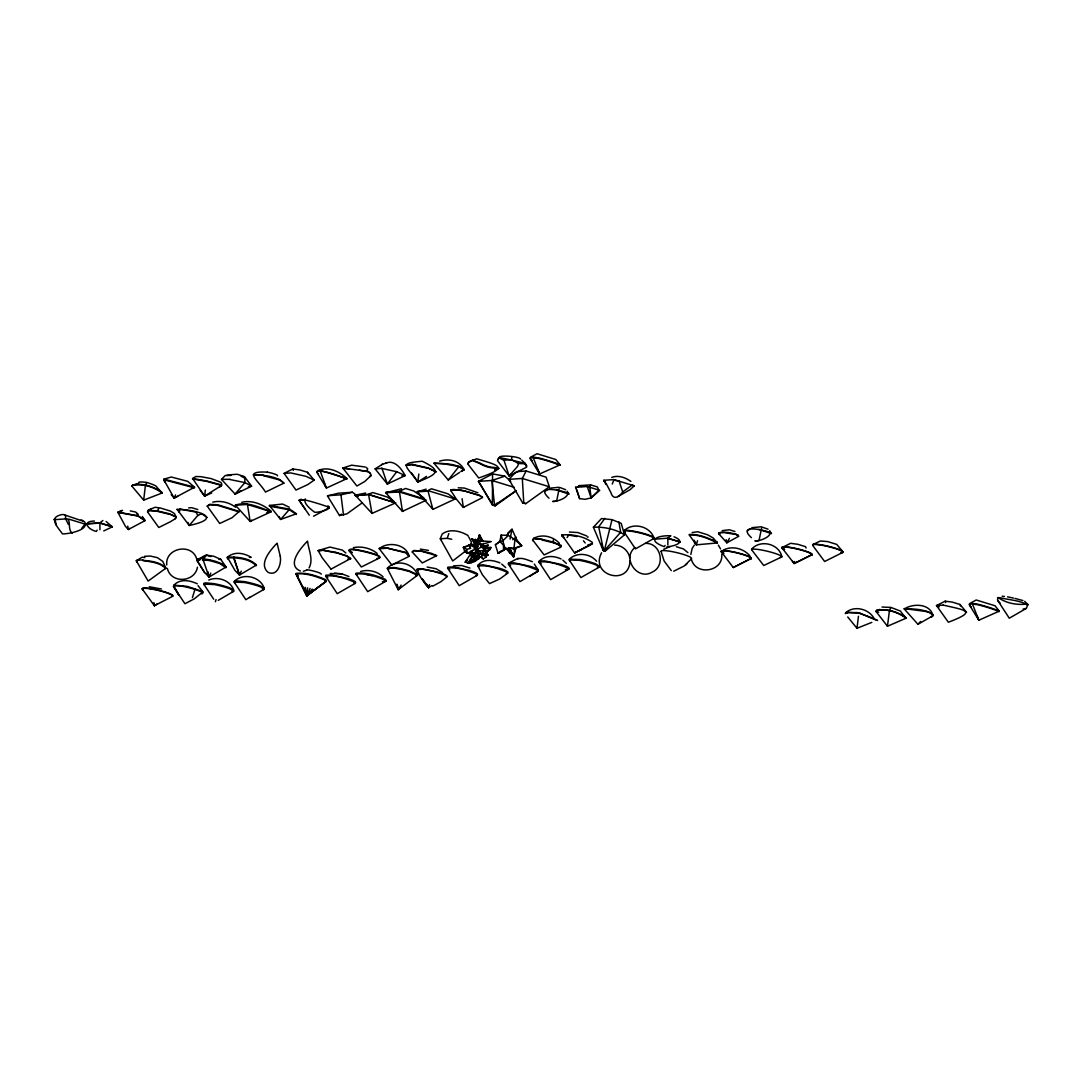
<?xml version="1.0" encoding="UTF-8"?>
<svg xmlns="http://www.w3.org/2000/svg" width="1082" height="1082" viewBox="0 0 1082 1082"><rect width="100%" height="100%" fill="white"/><g stroke="black" fill="none" stroke-linecap="round" stroke-linejoin="round"><path stroke-width="1.5" d="M475.16 549.602L474.998 544.868L471.36 544.246L463.339 547.357L464.733 551.468L467.356 553.281L471.319 552.51L472.523 550.495L471.319 551.049L472.455 554.363L477.676 552.875L478.447 555.499L483.181 558.934L486.44 556.919L486.684 554.998L477.676 552.875L476.986 550.643L474.146 548.872L475.512 544.489L481.098 544.232L483.992 546.613L485.412 550.156L482.072 553.862L478.596 554.741L475.877 549.21L477.852 546.694L477.351 540.662L479.786 540.662L480.192 544.909L491.323 541.595L480.34 540.892L479.475 534.86L477.162 541.325L471.901 538.768L474.7 544.449M721.789 554.268C723.385 572.053 695.063 576.206 691.29 558.758M932.792 616.023L932.86 614.995C929.208 602.85 911.91 603.634 904.336 609.044L917.955 624.287L932.846 615.82M72.386 533.21C66.705 529.558 72.278 518.508 65.475 518.494L65.623 515.884L64.65 514.937A26.942 9.346 -54 0 0 59.415 515.289C48.447 518.535 59.037 528.652 62.431 533.859C67.206 534.224 90.076 530.302 84.491 521.673L64.65 514.937M474.998 544.868L475.255 539.377L477.405 541.5M99.923 529.761L99.909 522.863L102.898 520.51M667.865 545.03L667.865 538.146L670.84 535.779C659.56 535.225 644.858 539.35 664.267 546.694L665.092 545.409M478.731 555.566C479.096 561.517 469.764 564.29 465.192 562.14L470.629 553.889L468.844 552.807M143.676 500.127L145.421 485.372L146.827 482.504A16.216 2.313 13.3 0 1 156.728 487.035L162.111 493L143.676 500.127L132.004 486.264L132.559 484.939C142.838 482.924 153.969 486.481 162.205 492.58M511.8 457.199L511.543 459.593L503.982 460.269C488.32 453.913 519.13 455.887 520.618 459.066M478.447 555.499L475.282 559.394L475.769 553.781L471.319 552.51M478.203 558.745L478.312 557.649M510.718 481.409L504.848 476.148L492.567 473.902L492.391 504.915L495.258 505.808L516.303 490.66M307.64 587.824L306.842 595.709L326.196 581.291L325.425 580.25C316.35 576.368 306.003 572.865 296.103 573.987L306.842 595.709L326.196 581.291L324.681 581.791M488.009 550.914L488.104 550.021L486.291 552.686M871.794 622.38L856.998 628.277L858.459 616.267M630.049 560.53C629.291 586.958 589.379 575.353 601.578 552.794M901.238 612.317L906.121 618.174L887.456 626.262L889.445 610.546L890.824 607.557M690.83 554.471L692.155 548.452L694.306 545.085M794.35 561.531L794.107 563.492L812.082 554.62M211.734 492.973L204.593 496.097L205.35 490.051M426.524 476.391L417.801 482.004C406.372 465.531 397.513 463.258 422.264 461.257C443.038 471.252 436.573 474.335 417.801 482.004L418.829 474.024M509.433 547.803L513.639 556.919L514.653 549.913L515.884 548.249L513.639 556.919L506.038 548.466L498.112 553.335L495.38 544.773L499.925 541.311L502.427 541.162L508.324 535.401L514.991 539.607L521.74 545.734L517.345 547.627M471.306 544.314L471.252 541.717L468.804 537.105M467.979 536.09L468.073 535.549C460.553 531.019 449.855 528.287 442.186 534.021L440.293 538.755L452.722 560.949L465.368 551.211M592.368 543.61L592.246 542.312C583.685 536.239 572.243 533.981 561.896 534.981L574.556 552.888L592.368 543.61L587.621 545.098M506.119 548.331L503.509 550.386L505.091 548.588L513.936 548.249L521.74 545.734L516.953 540.243L512.029 529.26L507.228 534.751L508.324 535.401L501.128 535.09L499.925 541.311L503.482 545.355L503.509 550.386L498.112 553.335L500.668 551.184M432.773 586.146L440.807 581.764L447.042 576.828L443.552 574.461L433.043 571.228L422.359 569.254L416.976 569.592L420.343 576.882L425.591 584.429L428.607 587.634L428.972 585.768M510.055 539.093L512.029 529.26L507.566 533.304M1027.859 604.527L1026.345 608.382L1009.29 618.214L998.118 601.092L997.482 599.496L998.443 597.737C1006.422 603.31 1017.107 605.284 1026.683 604.027L1027.859 604.527L1024.668 601.335M612.02 519.644L604.324 550.67L603.229 550.549L593.409 527.218L601.484 518.548L612.02 519.644L621.23 523.363L624.517 534.792L605.257 551.049L603.229 550.549M199.818 559.502L199.643 560.233L196.735 559.976L205.742 555.228L199.818 559.502L196.91 559.245L197.857 560.517M68.423 524.459L65.475 518.494M68.721 519.09L84.991 524.08L81.61 528.503M97.137 530.139L96.325 531.424C88.183 529.639 81.366 521.132 94.445 521.064M103.723 530.924L112.285 526.88L106.131 521.497M142.324 516.493L144.92 520.685L128.325 529.517L125.404 526.285L117.911 512.395L121.955 510.474M144.92 520.685L138.117 516.1L137.671 513.341M147.571 511.908L148.477 509.92L155.105 507.296L160.488 508.026L170.523 511.11L174.459 513.544L176.163 517.142L175.379 518.67L170.401 521.727L158.784 527.502L147.571 511.908L150.777 509.203M144.515 556.324L150.317 556.04L157.417 557.676L162.76 561.409L165.925 568.158L148.139 581.075L136.332 560.828L142.121 557.203L144.893 557.609M165.925 568.158C160.555 562.058 149.654 560.692 142.689 560.408C150.398 562.018 160.366 562.342 165.803 568.672M175.379 518.67L176.271 516.682L168.697 513.625L157.174 510.812L148.369 510.379L157.066 511.286L158.648 508.675M176.163 517.142L168.697 513.625M177.083 509.379C191.419 508.932 227.991 517.155 189.242 525.487L177.083 509.379L179.72 511.15M178.922 512.016L180.207 508.824M192.515 478.947L206.743 481.395L221.58 485.453L204.593 496.097L192.61 478.528L195.815 476.513L200.914 476.689L211.044 478.555L219.984 481.936C225.245 484.452 216.116 489.659 221.675 485.034L206.838 480.976L192.61 478.528M164.816 482.383L163.964 479.137L171.294 477.013L187.673 481.328L194.571 487.198L174.134 498.112L171.213 494.623M201.523 593.829L202.632 593.518L202.429 592.314L194.3 598.819L184.941 603.742L173.485 586.498L173.931 585.159C180.275 578.41 189.877 580.304 197.343 583.834M187.916 522.43L189.242 525.487L197.79 515.478L195.856 511.691M197.79 515.478L201.955 513.571M207.203 506.078L209.773 504.307L217.915 504.834L239.217 511.38L232.116 517.696L219.7 523.472L207.203 506.078L209.638 504.861L217.78 505.389L239.081 511.921M244.667 476.946L251.606 486.17L235.132 494.095L221.499 479.434L225.137 475.58L230.723 474.714L237.066 474.254L243.977 476.378M226.057 567.022L220.755 559.34L213.709 556.229L206.608 555.174L202.469 560.043L209.353 560.476L209.516 559.759L215.616 561.315L223.447 564.412L226.057 567.022L209.056 577.044L204.552 572.5L196.735 559.976L204.552 572.5M221.499 479.434L230.06 479.272M235.376 505.213C246.655 500.723 260.911 508.053 271.109 511.759L250.158 521.456L235.376 505.213L247.237 504.428L271.109 511.759L266.754 512.638M227.369 557.244L235.01 570.485L239.514 575.029L256.475 565.02C249.252 557.866 237.134 556.648 227.369 557.244C234.469 551.103 243.815 552.97 251.213 557.325L249.428 557.433M228.316 558.501L228.14 559.232L227.193 557.96C236.958 557.379 249.076 558.582 256.312 565.737M241.259 571.12L239.514 575.029L233.698 556.824M253.418 474.565C263.562 475.336 276.749 475.837 283.903 483.127L265.509 492.067C257.841 479.488 242.273 470.859 267.349 472.131M247.359 503.942L250.158 521.456L251.781 520.077M239.812 558.474L239.974 557.744M253.296 475.066L263.738 475.228M269.445 505.456L289.665 509.162L296.468 513.761L280.617 519.441L269.445 505.456L282.591 504.05L289.246 507.215M283.903 483.127L279.048 479.258M284.079 473.375L295.968 490.065L307.788 484.587L314.186 480.11L307.545 472.293L299.89 469.953L292.762 468.993L284.079 473.375L290.788 472.929L305.841 476.296L314.186 480.11M289.665 509.162L280.617 519.441L279.102 516.533M301.256 499.127L299.173 500.33L309.303 515.194M327.927 505.821C333.554 509.5 317.702 512.625 314.767 512.286C311.061 509.636 302.811 503.089 305.259 498.856M355.126 494.19L352.394 492.242L338.274 493.23L327.481 495.935L339.518 515.559L346.997 513.801L362.051 502.954M330.889 568.997L322.084 557.636L318.189 550.576L329.942 547.059L342.318 550.075L345.875 552.997M342.859 468.046L367.988 471.427L370.382 473.321L371.112 475.255L369.801 476.594L371.058 475.512L364.823 481.449L356.884 486.034L342.859 468.046L351.636 465.179L365.04 466.978M318.122 550.887L323.748 550.211L335.596 552.375L346.781 555.81L350.757 558.501L331.011 569.118M352.394 492.242L340.965 494.826L343.535 515.289M346.984 478.582L326.426 488.05L316.877 472.252L317.54 470.778C327.697 465.923 339.356 471.292 346.984 478.582L319.974 470.291L326.426 488.05M347.904 559.002L350.69 558.812L346.713 556.121L335.596 552.375M355.221 495.204L371.992 513.409L395.593 502.9L368.651 494.325L355.221 495.204L365.567 493.04M370.315 473.578L367.988 471.427M352.245 552.293L352.137 552.74A20.085 2.827 13.4 0 1 353.719 549.683L353.814 549.237A20.085 2.827 13.4 0 1 376.847 554.836A20.085 2.827 13.4 0 1 379.39 557.622M385.449 463.312C394.43 459.025 401.652 468.966 405.195 475.593L387.342 484.019L375.102 468.858L382.609 464.219M381.878 468.1L387.342 484.019L389.818 482.247M385.774 492.783L399.204 491.904L426.213 500.195L402.45 511.394L385.774 492.783L401.476 488.726M376.955 558.393A20.085 2.827 13.4 0 0 376.739 555.282L376.847 554.836M396.932 471.468L387.342 484.019M379.268 548.736C387.775 541.108 406.494 544.016 409.104 556.364L391.806 564.966L379.268 548.736L387.559 548.195L405.993 552.902L409.104 556.364M387.559 548.195L406.102 552.456L409.199 555.918M405.926 465.301L412.715 464.476L427.769 467.857L436.114 471.671M432.908 509.379L428.039 491.147L428.905 490.011L431.529 488.793L448.164 493.906L455.157 498.964L432.908 509.379L417.3 491.85L426.159 489.159M436.032 472.036L427.769 467.857M412.228 551.969L413.946 550.467L421.777 551.09L431.177 553.254L436.655 555.661L421.723 551.347L413.892 550.711L412.228 551.969L422.264 562.951L436.655 555.661M433.95 463.204C443.593 463.678 455.833 463.15 464.124 469.656L460.959 471.495L464.056 469.94L459.079 466.585L444.269 463.867L433.95 463.204L448.259 480.002L459.688 472.347M459.147 466.301L448.259 480.002M472.482 460.459L476.702 458.809C500.614 465.855 508.662 467.613 478.717 477.987L468.276 464.57A19.719 3.314 -30.3 0 1 468.898 462.217L472.482 460.459L480.137 463.732A19.719 10.13 32.7 0 0 493.744 467.911L498.802 468.547L494.582 470.102M498.978 457.902L497.504 460.702L509.176 475.972L526.569 467.208L525.135 463.394L521.808 460.148M532.574 540.621L533.507 538.498L542.285 539.418L553.727 542.204L561.166 545.855L560.381 547.384L544.097 554.904L532.763 540.053M556.486 489.916L569.064 494.149L568.713 493.378C563.357 490.93 533.818 483.897 548.993 498.207M544.99 491.444L547.424 489.51M559.34 543.259C553.024 536.266 541.757 533.629 533.507 538.498L542.204 539.418M530.572 459.255L539.634 473.957L560.111 464.854L555.81 459.498L537.01 453.723L531.113 456.956A33.718 4.747 13.4 0 0 530.694 458.754M561.166 545.855L553.578 542.799L553.213 540.094M560.381 547.384L561.301 545.287M575.583 487.279L579.614 498.626L585.2 499.316L591.137 497.869L599.753 490.349L587.255 486.508L575.583 487.279L576.503 487.874M567.076 537.565L569.091 534.508M587.255 486.508L591.137 497.869L598.846 490.308L597.44 486.981L590.61 484.885L579.181 485.629L577.396 487.13M605.947 484.466L603.837 480.273L613.994 479.61L634.255 485.832L630.251 489.578L617.781 496.652M612.25 484.046L613.994 479.61M606.069 483.289L610.965 492.729A20.558 8.44 -72.9 0 0 615.658 497.314A20.558 8.44 -72.9 0 0 622.705 491.958L618.918 480.516M622.705 491.958L632.605 484.709M666.918 546.789C674.1 546.329 687.354 542.244 674.072 536.78M717.312 542.948C708.683 538.66 698.986 534.454 689.22 534.941L696.389 544.841L717.312 542.948L713.173 537.984L707.614 534.792L697.782 531.749L692.196 532.506M735.449 534.467L724.453 532.587L719.111 532.939L718.624 533.588L726.847 542.826L738.817 536.226L735.557 534.008L728.267 532.479L721.342 532.141L718.732 533.115M737.924 535.428L735.557 534.008M758.901 529.368L771.48 533.615L771.114 532.831C765.758 530.383 736.22 523.35 751.395 537.673M747.405 530.897L749.84 528.976M874.04 618.282C868.63 608.841 854.307 605.149 845.745 612.669L845.34 613.589L848.531 612.331L860.609 613.278M860.569 613.521C893.664 627.858 870.347 616.077 857.309 612.791M904.336 609.044C911.788 608.76 925.962 608.584 932.806 615.198M929.519 612.223L926.828 611.398M943.125 605.447L943.206 605.108C965.996 610.397 977.452 611.127 948.373 622.245L936.498 605.555L945.181 601.173L952.309 602.119L959.964 604.473L966.605 612.29M969.783 605.528L978.831 620.229L999.308 611.114L995.021 605.758L976.221 599.996L970.324 603.215A33.718 4.747 13.4 0 0 969.905 605.027M477.906 544.922L477.351 540.662L474.917 546.937L471.36 544.246L469.263 544.841L470.494 548.331L466.653 549.399L463.339 547.357L466.328 546.545M441.361 539.877L440.293 538.755L447.218 538.336L448.827 533.575M477.838 541.189L479.475 534.86L483.383 541.649M481.341 547.019L477.487 549.277L476.932 551.414L485.412 550.156L481.341 547.019L481.098 544.232M693.657 540.986L696.389 544.841L697.525 540.73M475.877 549.21L476.986 550.643L472.455 554.363L475.282 559.394L476.094 556.527M215.399 601.727L216.035 599.55M422.21 578.87L428.607 587.634L429.513 584.591M525.054 463.745L518.508 463.529L517.696 466.193L509.176 475.972L503.982 460.269M192.407 597.589L194.99 589.311C189.661 587.864 176.934 584.294 174.256 586.336M590.61 484.885L589.812 487.536L591.137 497.869M481.341 557.108L482.072 553.862L477.487 549.277M197.451 567.211C194.909 582.535 170.888 583.807 167.372 568.442M475.999 556.162L471.333 562.708L465.192 562.14L467.492 559.881M559.137 488.739L556.635 501.169L552.645 501.439M761.539 528.205L759.037 540.621L755.047 540.892M477.108 555.729L474.849 561.031L478.528 558.393L477.108 555.729L480.638 557.311M794.634 562.261L794.107 563.492L781.975 547.871M310.061 588.419L306.842 595.709L296.103 573.987L298.348 575.759M191.541 487.996L194.422 487.806L163.815 479.745L174.134 498.112L175.555 494.907M210.801 573.135L209.056 577.044L206.757 573.406M475.512 544.489L477.351 540.662M481.368 546.559L488.144 545.152L485.385 547.397L490.89 547.587L489.619 550.156L482.897 551.725M132.004 486.264L132.464 485.358C142.729 483.343 153.874 486.9 162.111 493M1027.616 605.271C1021.557 600.537 1009.127 599.942 1000.62 597.859A4.964 0.703 13.4 0 0 997.807 598.089M526.15 471.008L522.322 478.46L523.769 502.995L525.811 503.63L549.331 486.765L546.112 477.148L526.15 471.008L516.236 471.671M309.073 567.942C313.685 559.543 308.519 549.805 307.545 541.162C301.323 547.194 285.81 565.115 300.431 571.012M517.71 559.002C521.619 557.014 528.07 560.273 532.385 561.693M367.163 469.94L367.718 468.871L366.162 467.316M475.282 559.394L477.595 555.052M479.299 555.891L468.141 563.086L472.712 555.066M729.444 538.336L726.847 542.826L726.103 539.675M488.225 547.6L490.89 547.587L486.508 552.55L488.05 555.107L485.047 553.849L488.05 555.107M497.761 459.607L499.059 457.551C507.999 459.079 516.29 461.27 525.135 463.394L526.826 466.112L524.148 463.326M496.963 503.116L495.258 505.808L492.391 504.915L478.487 481.355L492.567 473.902M401.138 585.091L398.19 589.663L387.37 568.51L394.078 568.064L401.476 569.43L409.131 571.445L417.476 575.259L398.19 589.663L396.891 584.145M604.852 518.332L598.711 526.866L603.58 550.535M738.465 536.388L738.046 534.954M468.141 563.086L474.092 555.337M484.56 549.642L488.144 545.152L483.992 546.613L485.412 550.156M691.425 558.839L684.27 565.954L673.721 571.215M312.238 589.081L306.842 595.709L303.068 588.135M604.324 550.67L620.703 532.222L618.809 521.727M235.037 494.068L244.924 482.586L244.762 477.257M481.449 546.139L483.248 544.043M503.509 550.386L505.443 548.128M473.618 556.256L475.769 553.781M604.919 551.076L607.124 548.615M308.735 593.612L306.842 595.709L296.103 573.987M525.811 503.63L522.741 503.062L508.892 479.353L515.181 472.766M920.633 621.474L917.955 624.287M466.653 549.399L467.356 553.281L470.94 553.497L471.441 556.554L473.618 554.363M129.556 528.381L128.325 529.517L127.744 526.123M400.462 587.418L398.19 589.663L397.351 585.348M403.451 510.447L402.45 511.394L399.353 491.269L405.534 488.455L413.689 490.971L423.833 497.842M509.176 475.972L510.975 474.295M463.989 506.809L463.367 507.377L462.285 506.295L456.374 499.113L450.626 490.268L457.24 489.835L466.193 491.471L479.488 495.57L482.491 497.598L463.367 507.377L462.068 498.734M635.039 547.478C621.46 558.096 637.609 581.183 652.297 572.067C666.012 565.967 660.872 542.785 645.751 543.38M313.848 589.731L306.842 595.709L303.515 587.215M477.852 544.057L475.187 546.342L477.852 546.694M685.623 564.993L686.772 564.02M471.441 556.554L473.781 554.633M478.934 566.238L478.095 565.169C483.586 558.501 492.919 559.949 499.979 562.91M751.719 549.061C760.321 539.242 778.824 543.637 781.813 556.391M512.76 539.756L516.114 537.132M312.089 591.665L306.842 595.709L305.976 592.936M326.196 581.291L306.842 595.709L305.34 587.404M507.715 573.162L499.843 578.924L489.524 583.617L482.369 574.718L477.892 565.994C487.752 564.858 497.977 568.321 506.971 572.189L507.715 573.162L506.106 573.69M339.518 515.559L341.493 514.166M495.38 544.773L500.723 541.108M540.026 562.261L539.188 561.206C545.112 555.134 553.889 555.648 561.071 558.948M516.222 490.606L494.555 505.321L491.918 480.476L504.848 476.148M234.388 581.277C243.234 572.54 260.519 576.517 264.306 588.473L260.884 586.119A15.743 2.218 13.4 0 0 244.694 581.67L236.133 580.831L234.388 581.277L235.173 582.305M570.2 560.165L569.43 559.137C576.841 551.766 590.353 553.47 596.628 561.288M467.83 546.126L470.034 544.692L468.547 545.125M623.827 530.964C632.659 521.889 650.025 526.014 653.988 537.984M537.375 571.418L519.982 581.602L508.351 563.979C518.21 562.843 528.435 566.305 537.429 570.173L538.173 571.147L529.504 576.449M142.242 589L154.374 605.717L157.566 603.688M249.739 597.25L245.857 599.712L234.199 582.102L244.505 582.495A15.743 2.218 13.4 0 1 260.681 586.944L264.116 589.298L249.55 597.575M385.192 580.236L385.868 581.21L367.691 591.665L355.978 574.042C365.878 573.014 376.157 576.368 385.192 580.236L385.868 581.21L382.406 581.656M599.158 567.157L580.899 577.572L569.24 559.962L579.546 560.354A15.743 2.218 13.4 0 1 595.722 564.804L599.158 567.157L597.48 567.658M355.423 583.225L337.232 593.68L325.614 576.057C335.474 574.921 345.685 578.383 354.68 582.251L355.423 583.225L354.625 583.496M509.392 564.222L508.554 563.167L518.116 558.217M422.264 578.897L428.607 587.634L431.988 585.578M477.405 575.218L459.214 585.673L447.583 568.05C457.443 566.914 467.654 570.376 476.662 574.244L477.405 575.218L475.796 575.759M240.894 490.633L235.105 494.082M653.866 538.471L635.472 548.872L623.705 531.438M796.379 562.153L794.107 563.492L792.457 561.274M218.239 600.348L233.658 591.313L230.223 588.96A15.743 2.218 13.4 0 0 214.047 584.51L203.741 584.118L213.695 599.212M568.821 569.186L550.616 579.641L538.998 562.031C548.858 560.895 559.069 564.344 568.064 568.212L568.821 569.186L565.399 569.659M388.749 568.794L387.505 567.942C396.891 558.948 412.648 562.924 417.611 574.691L416.07 575.462M663.766 549.25L670.056 546.64M1026.345 608.382L1023.085 609.085M313.564 516.236L329.266 507.661L327.738 508.148M467.356 553.281L472.523 550.495M782.043 547.587L790.59 543.313L797.799 544.287L805.563 546.667L806.09 548.074M174.134 498.112L177.651 496.327M721.194 551.631L733.258 567.536L751.3 558.38M733.258 567.536L749.745 559.151A15.5 2.178 13.4 0 0 735.3 552.55A15.5 2.178 13.4 0 0 723.682 553.321M796.514 562.518L810.526 555.391A15.5 2.178 13.4 0 0 796.082 548.79A15.5 2.178 13.4 0 0 784.464 549.561M387.505 567.942L394.213 567.509L401.611 568.862L409.267 570.877L417.611 574.691M415.934 576.03L417.476 575.259M842.608 552.496L824.633 561.49L812.812 545.585A15.5 2.178 13.4 0 1 829.894 546.978A15.5 2.178 13.4 0 1 841.187 552.834M379.282 558.069L361.347 566.982L349.188 550.738M590.758 544.895L574.556 552.888L581.927 549.358M781.677 556.973L763.716 565.521L752.328 550.684A15.5 2.178 13.4 0 1 767.665 551.306A15.5 2.178 13.4 0 1 780.136 557.46M879.896 609.342L876.014 611.438L887.456 626.262M812.839 544.584L820.345 540.986L827.541 541.568L836.751 544.408L842.635 551.482M153.955 603.594L154.374 605.717L172.092 596.615A15.689 2.205 13.4 0 0 157.363 590.231A15.689 2.205 13.4 0 0 143.04 589.879M133.451 485.277L137.495 483.586M473.875 550.089L471.319 551.049L473.686 553.308L476.905 552.145M122.577 510.433L117.965 512.138L138.185 515.843L144.974 520.442L142.526 517.507M208.731 580.047C217.847 576.003 230.723 580.466 233.847 590.488L230.425 588.135A15.743 2.218 13.4 0 0 214.236 583.685L205.675 582.846L203.93 583.293L204.714 584.321M303.393 571.255L306.693 570.119M384.475 580.926L386.058 580.398L385.395 579.411C376.347 575.529 366.081 572.135 356.167 573.217L357.101 574.285M384.272 581.751L385.868 581.21M536.564 571.688L538.173 571.147M324.83 581.183L326.345 580.696L325.574 579.641C316.499 575.759 306.138 572.256 296.252 573.379L297.023 574.42M381.459 464.584L386.856 462.866M723.709 549.913C732.514 545.517 743.483 548.493 749.812 555.756M299.241 500.073L304.38 499.735A45.633 6.424 13.4 0 1 329.334 507.404L327.792 507.891M932.211 616.524L931.169 616.862L932.265 616.321M231.981 591.813L233.658 591.313M262.439 589.798L264.116 589.298M597.683 566.833L599.347 566.332L595.925 563.979A15.743 2.218 13.4 0 0 579.736 559.529L569.43 559.137M722.235 530.626L729.376 529.788L734.921 531.492M201.725 593.004L203.091 592.138L198.033 585.66M325.804 575.232L331.092 574.88L347.471 578.424A15.351 2.164 13.4 0 1 354.017 582.941M478.095 565.169L483.37 564.818L499.762 568.361A15.351 2.164 13.4 0 1 507.918 572.337M508.554 563.167L513.828 562.802L530.221 566.346A15.351 2.164 13.4 0 1 538.376 570.322L534.305 564.047M539.188 561.206L544.476 560.841L560.855 564.385A15.351 2.164 13.4 0 1 567.401 568.902M493.081 505.402L478.487 481.355L481.531 480.584M483.573 549.44L490.89 547.587M611.736 477.419C618.255 474.809 625.491 477.568 630.901 481.422M241.746 502.332C252.147 499.681 263.345 504.55 271.23 511.272L268.322 511.854M439.63 461.135C448.76 458.295 459.417 460.499 464.124 469.656M360.631 571.472C368.191 569.146 377.456 571.31 383.109 576.868M173.931 585.159L187.145 586.363L202.632 591.489M494.704 469.588L498.87 468.249L493.865 467.397A20.071 9.995 32.1 0 1 480.259 463.218L472.55 460.175L469.033 461.703A20.071 3.381 -29.1 0 0 468.411 464.016M464.733 551.468L466.247 551.13M212.775 502.17C220.43 500.209 229.465 502.44 235.551 507.269M549.372 488.225L558.758 487.319M751.774 527.678L761.16 526.785L768.085 529.193M317.445 471.17C327.467 470.954 337.435 475.661 346.889 478.974L344.103 478.947M248.319 486.832L251.606 486.17L244.924 482.586L229.993 479.542M845.745 612.669L857.363 612.561M876.501 610.491C886.767 608.571 897.925 612.033 906.121 618.174M480.34 540.892L482.572 540.473M453.507 565.845L461.568 565.494L469.98 568.077M353.354 547.641C361.564 546.018 370.707 548.087 377.172 553.443M330.172 573.514L341.926 573.852L348.972 576.571M882.033 607.043L890.932 607.421L900.833 611.249M593.409 527.218C603.999 526.704 615.509 529.112 624.517 534.792M406.007 464.922L412.715 464.476M375.102 468.858L381.811 468.411L396.864 471.779L405.195 475.593L401.841 475.81M478.487 481.355L491.918 480.476L514.166 487.306M508.892 479.353L522.322 478.46L549.331 486.765M327.535 495.705L340.965 494.826M385.936 492.161L399.353 491.269L424.78 499.072M417.409 491.377L428.147 490.673L455.157 498.964M417.3 491.85L428.039 491.147M188.674 507.891L191.703 507.688L197.79 509.554M54.1 519.685L65.366 518.941M86.492 523.756L99.909 522.863L112.339 526.677M86.438 523.958L99.869 523.066L112.285 526.88M522.741 503.062L523.769 502.995M142.81 559.908L136.454 560.327L137.306 562.085L136.332 560.828M569.43 532.019L577.923 532.56L586.755 535.955M318.189 550.576L323.748 550.211M379.363 548.303L387.667 547.749M587.337 537.078L588.202 537.024M654.394 539.228L667.865 538.146L680.28 541.96M943.206 605.108L936.498 605.555L939.284 606.826M218.97 559.448L220.755 559.34M458.227 487.806L464.34 488.05L477.852 492.729M226.611 475.539L230.993 475.404M552.848 501.493C557.947 501.656 570.741 496.854 567.252 491.242M755.25 540.959C760.348 541.108 773.143 536.307 769.654 530.694M478.487 542.555L476.878 542.582L475.255 539.377L476.702 541.649M420.276 549.101L428.431 550.4M304.312 499.992L299.173 500.33L305.124 509.027M904.146 608.557L926.787 611.601M1002.135 596.263L1004.434 596.425M342.791 468.303L349.418 468.871M427.133 567.049L436.032 568.699L442.592 572.54M334.69 573.095L341.926 573.852M614.698 545.139C622.042 545.166 628.426 550.589 629.751 557.798M209.516 559.759L203.24 558.826L203.064 559.556L209.056 577.044L207.852 571.621M568.956 535.09L576.882 536.55M359.292 470.197L367.921 471.684M613.873 480.151L618.782 481.057M269.296 506.133L289.503 509.838L296.306 514.423M180.126 509.176L195.774 512.043M130.259 510.893L135.899 512.097M117.911 512.395L138.117 516.1M323.68 550.522L335.515 552.686M149.248 586.755L161.448 589M1007.518 596.858L1013.455 598.076M447.218 538.336L451.762 539.269M366.433 574.501L372.032 575.665M412.634 464.854L427.688 468.222M676.291 546.735L683.513 548.953L687.922 552.672M1014.97 598.427L1022.923 600.551M542.068 539.999L553.578 542.799M157.066 511.286L168.576 514.085M209.353 560.476L219.781 563.533L225.881 567.752M263.616 475.742L278.926 479.772M878.706 612.196L876.014 611.438L876.569 610.248C886.821 608.327 897.979 611.79 906.189 617.93M579.181 485.629L581.913 486.467M559.759 487.455L565.683 489.74M667.81 538.349L680.24 542.163M395.593 502.9L368.583 494.609L355.153 495.502L358.331 496.476M194.571 487.198L163.964 479.137L164.964 481.774M516.953 540.243L514.991 539.607L513.936 548.249L514.653 549.913L511.096 547.735M206.608 555.174L210.814 556.621M504.388 548.195L508.662 549.67L509.811 553.173L508.824 547.56M486.44 556.919L482.234 554.606M194.99 589.311L202.429 592.314M999.308 611.114L995.305 609.504A33.718 4.747 13.4 0 0 978.385 604.311L972.177 603.323L978.831 620.229L977.046 615.726M999.2 611.614L995.183 610.005A33.718 4.747 13.4 0 0 978.277 604.811L970.202 603.715A33.718 4.747 13.4 0 0 971.379 606.799M560.111 464.854L556.094 463.231A33.718 4.747 13.4 0 0 539.188 458.038L532.98 457.05L539.634 473.957L537.835 469.466M559.989 465.355L555.972 463.732A33.718 4.747 13.4 0 0 539.066 458.538L530.992 457.456A33.718 4.747 13.4 0 0 532.182 460.526M474.782 547.33L469.263 544.841L470.494 548.331M541.23 563.79L538.998 562.031M510.596 565.737L508.351 563.979M449.828 569.808L447.583 568.05M327.846 577.815L325.614 576.057M240.975 476.094L244.83 478.23M511.543 459.593L518.508 463.529M713.227 539.877L717.42 542.461C708.805 538.173 699.107 533.953 689.342 534.454L689.775 535.076M393.943 501.291L387.167 497.003L380.188 494.772L372.735 492.567L369.53 493.798L368.583 494.609L371.992 513.409M632.47 485.263L634.12 486.373M603.837 480.273L605.501 481.395M603.715 480.827L605.365 481.95M387.37 568.51L388.614 569.348M201.874 513.923L207.135 517.466M84.991 524.08L86.087 524.824M54.208 519.238L55.304 519.969M931.047 613.129L932.86 614.995M718.624 533.588L719.652 534.427M1000.106 603.161L998.118 601.092M501.723 564.087L505.686 567.563M562.816 560.124L566.359 563.397M561.896 534.981L562.708 535.793M562.572 536.374L561.761 535.563L563.925 537.768M316.877 472.252L318.46 473.821M671.286 570.633L664.159 561.058L661.075 551.455M856.998 628.277L847.72 616.983M173.485 586.498L178.868 595.114L173.688 585.673M583.455 540.811L585.213 542.975M416.976 569.592L417.814 570.633M477.892 565.994L478.744 567.063M448.624 568.293L447.786 567.225L453.06 566.873L469.453 570.417A15.351 2.164 13.4 0 1 477.608 574.393M718.34 545.166L720.558 548.912M417.909 570.241L417.084 569.186L422.453 568.834L438.846 572.378A14.986 2.123 13.4 0 1 447.137 576.422M200.224 490.389L204.593 496.097M569.24 559.962L570.011 560.99M234.199 582.102L234.97 583.13M203.741 584.118L204.512 585.146M471.901 538.768L475.187 543.489M411.66 473.064L417.801 482.004M481.517 556.432L483.181 558.934M237.986 572.608L239.514 575.029L233.523 557.541M136.427 512.963L138.185 515.843M477.676 556.175L479.137 558.691M558.975 543.976L560.517 546.802M426.863 584.334L428.607 587.634M694.211 540.229L696.389 544.841M509.663 547.79L513.639 556.919M196.938 559.881C192.948 542.366 164.924 547.546 166.75 564.926M277.56 475.85L277.29 475.187A8.047 1.096 13.4 0 0 267.376 472.144M959.964 604.473L960.491 605.866M945.181 601.173L945.722 602.566M482.572 497.274L479.569 495.245L461.378 490.065L453.128 489.47L450.707 489.957L451.005 490.755M307.545 472.293L308.072 473.686M292.762 468.993L293.303 470.386M485.426 551.644L486.684 554.998M479.475 534.86L481.355 539.932M505.091 548.588L501.128 535.09M324.627 483.992L325.587 486.792M576.841 489.875L579.614 498.626M601.551 544.287L602.999 549.115M55.196 520.428L56.372 525.243M153.887 602.66L154.374 605.717M138.848 483.032A16.216 2.299 13.5 0 1 146.827 482.504M80.988 520.036A26.942 11.699 87.3 0 1 82.841 520.537M624.977 532.087A15.5 2.178 13.4 0 1 638.867 532.222A15.5 2.178 13.4 0 1 652.852 538.579M624.869 532.574A15.5 2.178 13.4 0 1 638.745 532.696A15.5 2.178 13.4 0 1 652.73 539.066M350.811 551.55A20.085 2.827 13.4 0 1 353.814 549.237M353.719 549.683A20.085 2.827 13.4 0 1 376.739 555.282M812.88 545.287A15.5 2.178 13.4 0 1 829.962 546.681A15.5 2.178 13.4 0 1 841.269 552.537M784.531 549.264A15.5 2.178 13.4 0 1 796.149 548.493A15.5 2.178 13.4 0 1 810.594 555.093M723.736 553.064A15.5 2.178 13.4 0 1 725.914 550.697A15.5 2.178 13.4 0 1 745.255 555.039A15.5 2.178 13.4 0 1 749.812 558.894M661.413 551.739A15.635 2.205 13.4 0 1 675.398 552.307A15.635 2.205 13.4 0 1 691.52 558.474M306.693 569.741A9.008 1.271 13.4 0 1 316.35 571.796A9.008 1.271 13.4 0 1 321.232 574.19M143.122 589.555A15.689 2.205 13.4 0 1 157.445 589.906A15.689 2.205 13.4 0 1 172.16 596.29M280.252 556.216C281.618 563.519 277.682 576.692 268.16 572.405C258.084 564.047 270.676 549.778 277.087 543.178L280.252 556.216M356.911 575.11L355.978 574.042L356.911 575.11"/></g></svg>
